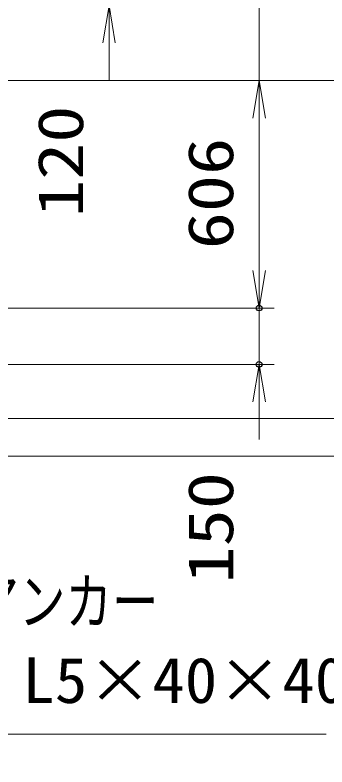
# Model space of a CAD drawing. Units: millimetres at full size. Extents: x -11880 to 11880, y -8400 to 8400.
# Drawn here: x 6535 to 7366, y -2681 to -679 of the extents above; entities that cross this region are included whole.
import ezdxf
from ezdxf.enums import TextEntityAlignment as Align

# ---------------------------------------------------------------- set-up
doc = ezdxf.new("R2010")
doc.units = ezdxf.units.MM
doc.header["$LTSCALE"] = 30
doc.header["$PDMODE"] = 32
doc.header["$PDSIZE"] = 15
doc.layers.add('0-4_寸法線', color=4, linetype='Continuous', lineweight=18)
doc.layers.add('0-5_0', color=7, linetype='Continuous', lineweight=18)
doc.layers.add('0-6_Defpoints', color=7, linetype='Continuous')
doc.styles.add('ＭＳ ゴシック', font='')
doc.styles.get('ＭＳ ゴシック').set_extended_font_data('MS Gothic')

# ---------------------------------------------------------------- blocks, each defined once
blk = doc.blocks.new('_Open')
at = {"layer": '0-5_0', "color": 4}
blk.add_line((-30, 5), (0, 0), dxfattribs=at)
blk.add_lwpolyline([(-30, -5), (0, 0), (-30, 0)], dxfattribs=at)
blk = doc.blocks.new('S53')
at = {"layer": '0-4_寸法線'}
for points in [[(22884816.8, 80232718.7), (22841160.8, 80232718.7), (22821680.3, 80281064.2), (22820559.1, 80283846.8)], [(22822144.1, 80281251.1), (22820559.1, 80283846.8), (22821216.5, 80280877.3)]]:
    blk.add_lwpolyline(points, dxfattribs=at)
at = {"layer": '0-4_寸法線', "color": 254, "style": 'ＭＳ ゴシック'}
for s, width, p in [('ベースアンカー', 0.75, (22845360.8, 80240419.3)), ('SS400 L5×40×40', 1.05, (22844928.8, 80234119.3))]:
    blk.add_text(s, height=3637, dxfattribs=dict(at, width=width)).set_placement(p, align=Align.BOTTOM_LEFT)
blk = doc.blocks.new('S54')
at = {"layer": '0-4_寸法線'}
for points in [[(22879655.8, 80222899.4), (22835567.8, 80222899.4), (22820459.3, 80259579.7), (22819316.7, 80262353.6)], [(22820921.6, 80259770.1), (22819316.7, 80262353.6), (22819996.9, 80259389.3)]]:
    blk.add_lwpolyline(points, dxfattribs=at)
at = {"layer": '0-4_寸法線', "color": 254, "style": 'ＭＳ ゴシック', "width": 0.95}
blk.add_text('異形丸鋼 SD295 D16', height=3637, dxfattribs=at).set_placement((22838615.8, 80224300), align=Align.BOTTOM_LEFT)

msp = doc.modelspace()

# ---------------------------------------------------------------- linework, layer by layer
at = {"layer": '0-4_寸法線'}
for p, q in [((7185.27, -853.37), (7185.27, -653.37)), ((6785.27, -753.37), (6785.27, -853.37)), ((5628.04, -853.37), (7225.27, -853.37)), ((5628.04, -853.37), (7225.27, -853.37)), ((5628.04, -853.37), (7625.27, -853.37)), ((5628.04, -853.37), (7625.27, -853.37)), ((7185.27, -853.37), (7185.27, -1459.37)), ((7185.27, -953.37), (7185.27, -1053.37)), ((7185.27, -1359.37), (7185.27, -1259.37)), ((5278.04, -1459.37), (7225.27, -1459.37)), ((5278.04, -1459.37), (7225.27, -1459.37)), ((7185.27, -1459.37), (7185.27, -1609.37)), ((5278.04, -1609.37), (7225.27, -1609.37)), ((7185.27, -1709.37), (7185.27, -1809.37)), ((5753.04, -1753.37), (7625.27, -1753.37)), ((5753.04, -1753.37), (7625.27, -1753.37)), ((5753.04, -1853.37), (7625.27, -1853.37))]:
    msp.add_line(p, q, dxfattribs=at)
at = {"layer": '0-6_Defpoints'}
for p in [(7185.27, -1459.37), (7185.27, -1609.37)]:
    msp.add_point(p, dxfattribs=at)

# ---------------------------------------------------------------- block references
at = {"layer": '0-4_寸法線', "xscale": 3.333333, "yscale": 3.333333}
for p, rotation in [((6785.27, -653.37), 90), ((7185.27, -853.37), 90), ((7185.27, -853.37), 90), ((7185.27, -1459.37), 270), ((7185.27, -1459.37), 270), ((7185.27, -1609.37), 90)]:
    msp.add_blockref('_Open', p, dxfattribs=dict(at, rotation=rotation))
at = {"layer": '0-4_寸法線', "xscale": 0.03333333, "yscale": 0.03333333}
for name in ['S53', 'S54']:
    msp.add_blockref(name, (-755462.94, -2677017.73), dxfattribs=at)

# ---------------------------------------------------------------- texts
at = {"layer": '0-4_寸法線', "color": 254, "style": 'ＭＳ ゴシック', "width": 1.2}
for s, p in [('120', (6752.58, -1216.93)), ('606', (7152.58, -1302.77)), ('150', (7152.58, -2192.86))]:
    msp.add_text(s, height=121.2, rotation=90, dxfattribs=at).set_placement(p, align=Align.BOTTOM_LEFT)

doc.saveas('drawing.dxf')
